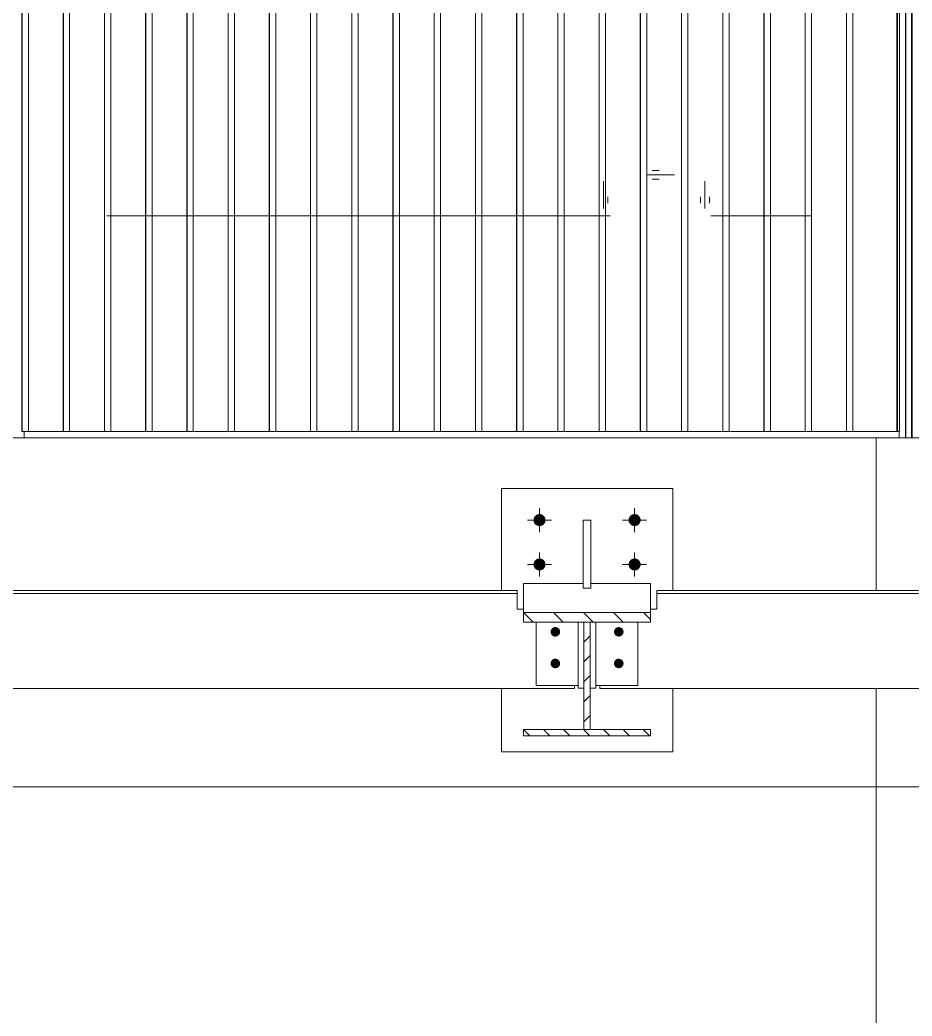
# Model space of a CAD drawing. Header units: millimetres. Extents: x -220592 to 404889, y -217665 to 38245.
# Drawn here: x -878.46 to -864.39, y -1504.52 to -1488.81 of the extents above; entities that cross this region are included whole.
import ezdxf

# ---------------------------------------------------------------- set-up
doc = ezdxf.new("R2010")
doc.units = ezdxf.units.MM
doc.linetypes.add('XKITLINE00', pattern=[0])
doc.linetypes.add('XKITLINE02', pattern=[4, 2, -2])
doc.layers.add('000 - 0_HIDE_OBJ_FRAMING_DEF_SUB_1', color=7, linetype='Continuous')
for name, color, linetype, lineweight in [('Bolt', 7, 'Continuous', 0), ('Part', 7, 'Continuous', 0), ('S-GRID', 7, 'Continuous', 0)]:
    doc.layers.add(name, color=color, linetype=linetype, lineweight=lineweight)

# ---------------------------------------------------------------- blocks, each defined once
blk = doc.blocks.new('*A3696')
at = {"layer": '000 - 0_HIDE_OBJ_FRAMING_DEF_SUB_1', "color": 7, "linetype": 'XKITLINE00', "lineweight": 0}
for p, q in [((-59.258177, -89.227856), (-59.408461, -89.077572)), ((-58.78582, -89.227856), (-58.936104, -89.077572)), ((-58.313463, -89.227856), (-58.463748, -89.077572)), ((-57.841107, -89.227856), (-57.991391, -89.077572)), ((-57.408461, -89.188145), (-57.519034, -89.077572))]:
    blk.add_line(p, q, dxfattribs=at)
blk = doc.blocks.new('*A3712')
at = {"layer": '000 - 0_HIDE_OBJ_FRAMING_DEF_SUB_1', "color": 7, "linetype": 'XKITLINE00', "lineweight": 0}
for p, q in [((-58.458461, -89.542099), (-58.358461, -89.442099)), ((-58.458461, -89.856408), (-58.358461, -89.756408)), ((-58.458461, -90.170717), (-58.358461, -90.070717)), ((-58.458461, -90.485026), (-58.358461, -90.385026)), ((-58.458461, -90.799335), (-58.358461, -90.699335))]:
    blk.add_line(p, q, dxfattribs=at)
blk = doc.blocks.new('*A3713')
at = {"layer": '000 - 0_HIDE_OBJ_FRAMING_DEF_SUB_1', "color": 7, "linetype": 'XKITLINE00', "lineweight": 0}
for p, q in [((-59.308461, -91.023622), (-59.408461, -90.923622)), ((-58.994152, -91.023622), (-59.094152, -90.923622)), ((-58.679843, -91.023622), (-58.779843, -90.923622)), ((-58.365534, -91.023622), (-58.465534, -90.923622)), ((-58.051225, -91.023622), (-58.151225, -90.923622)), ((-57.736917, -91.023622), (-57.836917, -90.923622)), ((-57.422608, -91.023622), (-57.522608, -90.923622))]:
    blk.add_line(p, q, dxfattribs=at)
blk = doc.blocks.new('*A5172')
at = {"layer": 'S-GRID', "color": 7, "linetype": 'XKITLINE00', "lineweight": 0}
for p, q in [((-65.982288, -82.823645), (-58.044788, -82.823645)), ((-56.457288, -82.823645), (-54.869788, -82.823645))]:
    blk.add_line(p, q, dxfattribs=at)
blk = doc.blocks.new('*A5187')
at = {"layer": 'Part', "color": 7, "linetype": 'XKITLINE00', "lineweight": 0}
for p, q in [((-53.384543, -82.823645), (-53.3843, -82.823645)), ((-53.384543, -85.323645), (-53.3843, -85.323645))]:
    blk.add_line(p, q, dxfattribs=at)
blk = doc.blocks.new('*A5190')
at = {"layer": '000 - 0_HIDE_OBJ_FRAMING_DEF_SUB_1', "color": 7, "linetype": 'XKITLINE00', "lineweight": 0}
for p, q in [((-53.850184, -88.731141), (-53.850184, -86.323645)), ((-53.850184, -124.823645), (-53.850184, -90.274129))]:
    blk.add_line(p, q, dxfattribs=at)
blk = doc.blocks.new('*A5200')
at = {"layer": 'Part', "color": 7, "linetype": 'XKITLINE00', "lineweight": 0}
for p, q in [((-53.384543, -82.823645), (-53.3843, -82.823645)), ((-89.758502, -91.823645), (-15.938502, -91.823645))]:
    blk.add_line(p, q, dxfattribs=at)
blk = doc.blocks.new('*A5259')
at = {"layer": 'Part', "color": 7, "linetype": 'XKITLINE00', "lineweight": 0}
for p, q in [((-53.384543, -86.323645), (-53.384543, -63.623645)), ((-53.3843, -86.323645), (-53.3843, -63.623645)), ((-53.2943, -86.323645), (-53.2943, -63.623645)), ((-53.288745, -86.323645), (-53.288745, -63.623645)), ((-53.285062, -86.323645), (-53.285062, -63.623645)), ((-53.284316, -86.323645), (-53.284316, -63.623645)), ((-53.484438, -86.323645), (-52.284324, -86.323645)), ((-53.3843, -86.323645), (-53.384543, -86.323645))]:
    blk.add_line(p, q, dxfattribs=at)
blk = doc.blocks.new('*A5264')
at = {"layer": 'Part', "color": 7, "linetype": 'XKITLINE00', "lineweight": 0}
blk.add_line((-68.484438, -86.323645), (-67.284324, -86.323645), dxfattribs=at)
blk = doc.blocks.new('*A5265')
at = {"layer": 'Part', "color": 7, "linetype": 'XKITLINE00', "lineweight": 0}
for p, q in [((-54.319649, -86.223645), (-54.319649, -63.723645)), ((-54.317181, -86.223645), (-54.317181, -63.723645)), ((-54.21803, -86.223645), (-54.21803, -63.723645)), ((-53.521784, -86.223645), (-53.521784, -63.723645)), ((-53.515315, -86.223645), (-53.515315, -63.723645)), ((-53.481827, -86.223645), (-53.481827, -63.723645)), ((-53.521784, -86.223645), (-54.319649, -86.223645)), ((-53.515315, -86.223645), (-53.521784, -86.223645)), ((-53.515315, -86.223645), (-53.481827, -86.223645))]:
    blk.add_line(p, q, dxfattribs=at)
blk = doc.blocks.new('*A5266')
at = {"layer": 'Part', "color": 7, "linetype": 'XKITLINE00', "lineweight": 0}
for p, q in [((-54.969649, -63.723645), (-54.969649, -86.223645)), ((-54.967181, -86.223645), (-54.967181, -63.723645)), ((-54.86803, -86.223645), (-54.86803, -63.723645)), ((-54.969649, -86.223645), (-54.319649, -86.223645))]:
    blk.add_line(p, q, dxfattribs=at)
blk = doc.blocks.new('*A5267')
at = {"layer": 'Part', "color": 7, "linetype": 'XKITLINE00', "lineweight": 0}
for p, q in [((-55.619649, -63.723645), (-55.619649, -86.223645)), ((-55.617181, -86.223645), (-55.617181, -63.723645)), ((-55.51803, -86.223645), (-55.51803, -63.723645)), ((-55.619649, -86.223645), (-54.969649, -86.223645))]:
    blk.add_line(p, q, dxfattribs=at)
blk = doc.blocks.new('*A5268')
at = {"layer": 'Part', "color": 7, "linetype": 'XKITLINE00', "lineweight": 0}
for p, q in [((-56.269649, -63.723645), (-56.269649, -86.223645)), ((-56.267181, -86.223645), (-56.267181, -63.723645)), ((-56.16803, -86.223645), (-56.16803, -63.723645)), ((-56.269649, -86.223645), (-55.619649, -86.223645))]:
    blk.add_line(p, q, dxfattribs=at)
blk = doc.blocks.new('*A5269')
at = {"layer": 'Part', "color": 7, "linetype": 'XKITLINE00', "lineweight": 0}
for p, q in [((-56.919649, -63.723645), (-56.919649, -86.223645)), ((-56.917181, -86.223645), (-56.917181, -63.723645)), ((-56.81803, -86.223645), (-56.81803, -63.723645)), ((-56.919649, -86.223645), (-56.269649, -86.223645))]:
    blk.add_line(p, q, dxfattribs=at)
blk = doc.blocks.new('*A5270')
at = {"layer": 'Part', "color": 7, "linetype": 'XKITLINE00', "lineweight": 0}
for p, q in [((-57.569649, -63.723645), (-57.569649, -86.223645)), ((-57.567181, -86.223645), (-57.567181, -63.723645)), ((-57.46803, -86.223645), (-57.46803, -63.723645)), ((-57.569649, -86.223645), (-56.919649, -86.223645))]:
    blk.add_line(p, q, dxfattribs=at)
blk = doc.blocks.new('*A5271')
at = {"layer": 'Part', "color": 7, "linetype": 'XKITLINE00', "lineweight": 0}
for p, q in [((-58.219649, -63.723645), (-58.219649, -86.223645)), ((-58.217181, -86.223645), (-58.217181, -63.723645)), ((-58.11803, -86.223645), (-58.11803, -63.723645)), ((-58.219649, -86.223645), (-57.569649, -86.223645))]:
    blk.add_line(p, q, dxfattribs=at)
blk = doc.blocks.new('*A5272')
at = {"layer": 'Part', "color": 7, "linetype": 'XKITLINE00', "lineweight": 0}
for p, q in [((-58.869649, -63.723645), (-58.869649, -86.223645)), ((-58.867181, -86.223645), (-58.867181, -63.723645)), ((-58.76803, -86.223645), (-58.76803, -63.723645)), ((-58.869649, -86.223645), (-58.219649, -86.223645))]:
    blk.add_line(p, q, dxfattribs=at)
blk = doc.blocks.new('*A5273')
at = {"layer": 'Part', "color": 7, "linetype": 'XKITLINE00', "lineweight": 0}
for p, q in [((-59.519649, -63.723645), (-59.519649, -86.223645)), ((-59.517181, -86.223645), (-59.517181, -63.723645)), ((-59.41803, -86.223645), (-59.41803, -63.723645)), ((-59.519649, -86.223645), (-58.869649, -86.223645))]:
    blk.add_line(p, q, dxfattribs=at)
blk = doc.blocks.new('*A5274')
at = {"layer": 'Part', "color": 7, "linetype": 'XKITLINE00', "lineweight": 0}
for p, q in [((-60.169649, -63.723645), (-60.169649, -86.223645)), ((-60.167181, -86.223645), (-60.167181, -63.723645)), ((-60.06803, -86.223645), (-60.06803, -63.723645)), ((-60.169649, -86.223645), (-59.519649, -86.223645))]:
    blk.add_line(p, q, dxfattribs=at)
blk = doc.blocks.new('*A5275')
at = {"layer": 'Part', "color": 7, "linetype": 'XKITLINE00', "lineweight": 0}
for p, q in [((-60.819649, -63.723645), (-60.819649, -86.223645)), ((-60.817181, -86.223645), (-60.817181, -63.723645)), ((-60.71803, -86.223645), (-60.71803, -63.723645)), ((-60.819649, -86.223645), (-60.169649, -86.223645))]:
    blk.add_line(p, q, dxfattribs=at)
blk = doc.blocks.new('*A5276')
at = {"layer": 'Part', "color": 7, "linetype": 'XKITLINE00', "lineweight": 0}
for p, q in [((-61.469649, -63.723645), (-61.469649, -86.223645)), ((-61.467181, -86.223645), (-61.467181, -63.723645)), ((-61.36803, -86.223645), (-61.36803, -63.723645)), ((-61.469649, -86.223645), (-60.819649, -86.223645))]:
    blk.add_line(p, q, dxfattribs=at)
blk = doc.blocks.new('*A5277')
at = {"layer": 'Part', "color": 7, "linetype": 'XKITLINE00', "lineweight": 0}
for p, q in [((-62.119649, -63.723645), (-62.119649, -86.223645)), ((-62.117181, -86.223645), (-62.117181, -63.723645)), ((-62.01803, -86.223645), (-62.01803, -63.723645)), ((-62.119649, -86.223645), (-61.469649, -86.223645))]:
    blk.add_line(p, q, dxfattribs=at)
blk = doc.blocks.new('*A5278')
at = {"layer": 'Part', "color": 7, "linetype": 'XKITLINE00', "lineweight": 0}
for p, q in [((-62.769649, -63.723645), (-62.769649, -86.223645)), ((-62.767181, -86.223645), (-62.767181, -63.723645)), ((-62.66803, -86.223645), (-62.66803, -63.723645)), ((-62.769649, -86.223645), (-62.119649, -86.223645))]:
    blk.add_line(p, q, dxfattribs=at)
blk = doc.blocks.new('*A5279')
at = {"layer": 'Part', "color": 7, "linetype": 'XKITLINE00', "lineweight": 0}
for p, q in [((-63.419649, -63.723645), (-63.419649, -86.223645)), ((-63.417181, -86.223645), (-63.417181, -63.723645)), ((-63.31803, -86.223645), (-63.31803, -63.723645)), ((-63.419649, -86.223645), (-62.769649, -86.223645))]:
    blk.add_line(p, q, dxfattribs=at)
blk = doc.blocks.new('*A5280')
at = {"layer": 'Part', "color": 7, "linetype": 'XKITLINE00', "lineweight": 0}
for p, q in [((-64.069649, -63.723645), (-64.069649, -86.223645)), ((-64.067181, -86.223645), (-64.067181, -63.723645)), ((-63.96803, -86.223645), (-63.96803, -63.723645)), ((-64.069649, -86.223645), (-63.419649, -86.223645))]:
    blk.add_line(p, q, dxfattribs=at)
blk = doc.blocks.new('*A5281')
at = {"layer": 'Part', "color": 7, "linetype": 'XKITLINE00', "lineweight": 0}
for p, q in [((-64.719649, -63.723645), (-64.719649, -86.223645)), ((-64.717181, -86.223645), (-64.717181, -63.723645)), ((-64.61803, -86.223645), (-64.61803, -63.723645)), ((-64.719649, -86.223645), (-64.069649, -86.223645))]:
    blk.add_line(p, q, dxfattribs=at)
blk = doc.blocks.new('*A5282')
at = {"layer": 'Part', "color": 7, "linetype": 'XKITLINE00', "lineweight": 0}
for p, q in [((-65.369649, -63.723645), (-65.369649, -86.223645)), ((-65.367181, -86.223645), (-65.367181, -63.723645)), ((-65.26803, -86.223645), (-65.26803, -63.723645)), ((-65.369649, -86.223645), (-64.719649, -86.223645))]:
    blk.add_line(p, q, dxfattribs=at)
blk = doc.blocks.new('*A5283')
at = {"layer": 'Part', "color": 7, "linetype": 'XKITLINE00', "lineweight": 0}
for p, q in [((-66.019649, -63.723645), (-66.019649, -86.223645)), ((-66.017181, -86.223645), (-66.017181, -63.723645)), ((-65.91803, -86.223645), (-65.91803, -63.723645)), ((-66.019649, -86.223645), (-65.369649, -86.223645))]:
    blk.add_line(p, q, dxfattribs=at)
blk = doc.blocks.new('*A5284')
at = {"layer": 'Part', "color": 7, "linetype": 'XKITLINE00', "lineweight": 0}
for p, q in [((-66.669649, -63.723645), (-66.669649, -86.223645)), ((-66.667181, -86.223645), (-66.667181, -63.723645)), ((-66.56803, -86.223645), (-66.56803, -63.723645)), ((-66.669649, -86.223645), (-66.019649, -86.223645))]:
    blk.add_line(p, q, dxfattribs=at)
blk = doc.blocks.new('*A5285')
at = {"layer": 'Part', "color": 7, "linetype": 'XKITLINE00', "lineweight": 0}
for p, q in [((-67.319649, -63.723645), (-67.319649, -86.223645)), ((-67.317181, -86.223645), (-67.317181, -63.723645)), ((-67.21803, -86.223645), (-67.21803, -63.723645)), ((-67.319649, -86.223645), (-66.669649, -86.223645))]:
    blk.add_line(p, q, dxfattribs=at)
blk = doc.blocks.new('*A5382')
at = {"layer": '000 - 0_HIDE_OBJ_FRAMING_DEF_SUB_1', "color": 7, "linetype": 'XKITLINE00', "lineweight": 0}
for p, q in [((-59.408461, -88.619373), (-58.468461, -88.619373)), ((-59.408461, -89.227856), (-59.408461, -88.619373)), ((-58.348461, -88.619373), (-57.408461, -88.619373)), ((-57.408461, -89.227856), (-57.408461, -88.619373)), ((-59.408461, -89.077572), (-57.408461, -89.077572)), ((-57.408461, -89.227856), (-59.408461, -89.227856))]:
    blk.add_line(p, q, dxfattribs=at)
blk = doc.blocks.new('*A5383')
at = {"layer": '000 - 0_HIDE_OBJ_FRAMING_DEF_SUB_1', "color": 7, "linetype": 'XKITLINE00', "lineweight": 0}
for p, q in [((-58.268461, -90.27014), (-58.268461, -89.227856)), ((-57.608461, -90.229848), (-57.608461, -89.227856)), ((-58.358461, -90.27014), (-58.268461, -90.27014)), ((-58.268461, -90.229848), (-57.608461, -90.229848))]:
    blk.add_line(p, q, dxfattribs=at)
blk = doc.blocks.new('*A5384')
at = {"layer": '000 - 0_HIDE_OBJ_FRAMING_DEF_SUB_1', "color": 7, "linetype": 'XKITLINE00', "lineweight": 0}
for p, q in [((-59.208474, -89.227856), (-59.208474, -90.229848)), ((-58.548474, -89.227856), (-58.548474, -90.27014)), ((-59.208474, -90.229848), (-58.548474, -90.229848)), ((-58.548474, -90.27014), (-58.458474, -90.27014))]:
    blk.add_line(p, q, dxfattribs=at)
blk = doc.blocks.new('*A5590')
at = {"layer": '000 - 0_HIDE_OBJ_FRAMING_DEF_SUB_1', "color": 7, "linetype": 'XKITLINE00', "lineweight": 0}
for p, q in [((-67.284324, -86.323645), (-67.284324, -86.223645)), ((-53.484438, -86.223645), (-53.484438, -86.323645)), ((-53.484438, -86.323645), (-67.284324, -86.323645))]:
    blk.add_line(p, q, dxfattribs=at)
blk = doc.blocks.new('*A5624')
at = {"layer": '000 - 0_HIDE_OBJ_FRAMING_DEF_SUB_1', "color": 7, "linetype": 'XKITLINE00', "lineweight": 0}
for p, q in [((-57.308461, -88.731141), (-57.308461, -89.026461)), ((-57.308461, -88.731141), (-44.508461, -88.731141)), ((-44.508461, -89.026461), (-44.508461, -88.731141)), ((-57.308461, -88.776927), (-44.508461, -88.776927)), ((-57.408461, -89.022493), (-57.308461, -89.022493)), ((-57.308461, -89.026461), (-57.408461, -89.026461)), ((-44.508461, -89.022493), (-44.408461, -89.022493)), ((-44.408461, -89.026461), (-44.508461, -89.026461)), ((-58.208498, -90.274129), (-58.208498, -90.229848)), ((-58.208498, -90.274129), (-43.608461, -90.274129)), ((-43.608461, -90.274129), (-43.608461, -90.229848))]:
    blk.add_line(p, q, dxfattribs=at)
blk = doc.blocks.new('*A5625')
at = {"layer": '000 - 0_HIDE_OBJ_FRAMING_DEF_SUB_1', "color": 7, "linetype": 'XKITLINE00', "lineweight": 0}
for p, q in [((-72.308461, -88.731141), (-72.308461, -89.026461)), ((-72.308461, -88.731141), (-59.508461, -88.731141)), ((-59.508461, -89.026461), (-59.508461, -88.731141)), ((-72.308461, -88.776927), (-59.508461, -88.776927)), ((-72.408461, -89.022493), (-72.308461, -89.022493)), ((-72.308461, -89.026461), (-72.408461, -89.026461)), ((-59.508461, -89.022493), (-59.408461, -89.022493)), ((-59.408461, -89.026461), (-59.508461, -89.026461)), ((-73.208498, -90.274129), (-73.208498, -90.229848)), ((-73.208498, -90.274129), (-58.608461, -90.274129)), ((-58.608461, -90.274129), (-58.608461, -90.229848))]:
    blk.add_line(p, q, dxfattribs=at)
blk = doc.blocks.new('*A5626')
at = {"layer": '000 - 0_HIDE_OBJ_FRAMING_DEF_SUB_1', "color": 7, "linetype": 'XKITLINE00', "lineweight": 0}
for p, q in [((-58.348461, -87.619328), (-58.468461, -87.619328)), ((-58.468461, -88.695091), (-58.468461, -87.619328)), ((-58.348461, -88.695091), (-58.348461, -87.619328)), ((-58.348461, -88.695091), (-58.468461, -88.695091))]:
    blk.add_line(p, q, dxfattribs=at)
blk = doc.blocks.new('*A5627')
at = {"layer": '000 - 0_HIDE_OBJ_FRAMING_DEF_SUB_1', "color": 7, "linetype": 'XKITLINE00', "lineweight": 0}
for p, q in [((-59.758502, -87.119279), (-57.058502, -87.119279)), ((-59.758502, -88.731141), (-59.758502, -87.119279)), ((-57.058502, -88.731141), (-57.058502, -87.119279)), ((-59.758502, -91.273579), (-59.758502, -90.274129)), ((-57.058502, -91.273579), (-57.058502, -90.274129)), ((-59.758502, -91.273579), (-57.058502, -91.273579))]:
    blk.add_line(p, q, dxfattribs=at)
blk = doc.blocks.new('*A5628')
at = {"layer": '000 - 0_HIDE_OBJ_FRAMING_DEF_SUB_1'}
for points in [[(-58.901, -89.307), (-58.894, -89.308), (-58.887, -89.31), (-58.88, -89.312), (-58.873, -89.315), (-58.867, -89.319), (-58.861, -89.324), (-58.855, -89.328), (-58.85, -89.334), (-58.846, -89.34), (-58.842, -89.346), (-58.839, -89.353), (-58.837, -89.36), (-58.835, -89.367), (-58.834, -89.374), (-58.833, -89.381), (-58.834, -89.389), (-58.835, -89.396), (-58.837, -89.403), (-58.839, -89.41), (-58.842, -89.417), (-58.846, -89.423), (-58.85, -89.429), (-58.855, -89.434), (-58.861, -89.439), (-58.867, -89.444), (-58.873, -89.447), (-58.88, -89.451), (-58.887, -89.453), (-58.894, -89.455), (-58.901, -89.456), (-58.908, -89.456), (-58.916, -89.456), (-58.923, -89.455), (-58.93, -89.453), (-58.937, -89.451), (-58.944, -89.447), (-58.95, -89.444), (-58.956, -89.439), (-58.962, -89.434), (-58.966, -89.429), (-58.971, -89.423), (-58.975, -89.417), (-58.978, -89.41), (-58.98, -89.403), (-58.982, -89.396), (-58.983, -89.389), (-58.983, -89.381), (-58.983, -89.374), (-58.982, -89.367), (-58.98, -89.36), (-58.978, -89.353), (-58.975, -89.346), (-58.971, -89.34), (-58.966, -89.334), (-58.962, -89.328), (-58.956, -89.324), (-58.95, -89.319), (-58.944, -89.315), (-58.937, -89.312), (-58.93, -89.31), (-58.923, -89.308), (-58.916, -89.307), (-58.908, -89.307)], [(-58.901, -89.806), (-58.894, -89.807), (-58.887, -89.809), (-58.88, -89.811), (-58.873, -89.814), (-58.867, -89.818), (-58.861, -89.823), (-58.855, -89.828), (-58.85, -89.833), (-58.846, -89.839), (-58.842, -89.845), (-58.839, -89.852), (-58.837, -89.859), (-58.835, -89.866), (-58.834, -89.873), (-58.833, -89.88), (-58.834, -89.888), (-58.835, -89.895), (-58.837, -89.902), (-58.839, -89.909), (-58.842, -89.916), (-58.846, -89.922), (-58.85, -89.928), (-58.855, -89.933), (-58.861, -89.938), (-58.867, -89.943), (-58.873, -89.946), (-58.88, -89.95), (-58.887, -89.952), (-58.894, -89.954), (-58.901, -89.955), (-58.908, -89.955), (-58.916, -89.955), (-58.923, -89.954), (-58.93, -89.952), (-58.937, -89.95), (-58.944, -89.946), (-58.95, -89.943), (-58.956, -89.938), (-58.962, -89.933), (-58.966, -89.928), (-58.971, -89.922), (-58.975, -89.916), (-58.978, -89.909), (-58.98, -89.902), (-58.982, -89.895), (-58.983, -89.888), (-58.983, -89.88), (-58.983, -89.873), (-58.982, -89.866), (-58.98, -89.859), (-58.978, -89.852), (-58.975, -89.845), (-58.971, -89.839), (-58.966, -89.833), (-58.962, -89.828), (-58.956, -89.823), (-58.95, -89.818), (-58.944, -89.814), (-58.937, -89.811), (-58.93, -89.809), (-58.923, -89.807), (-58.916, -89.806), (-58.908, -89.806)]]:
    blk.add_hatch(color=7, dxfattribs=at).paths.add_polyline_path(points, flags=17)
at = {"layer": '000 - 0_HIDE_OBJ_FRAMING_DEF_SUB_1', "color": 7, "linetype": 'XKITLINE00', "lineweight": 0}
for p, q in [((-58.908, -89.386), (-58.908, -89.357)), ((-58.908, -89.885), (-58.908, -89.856))]:
    blk.add_line(p, q, dxfattribs=at)
blk = doc.blocks.new('*A5629')
at = {"layer": '000 - 0_HIDE_OBJ_FRAMING_DEF_SUB_1'}
for points in [[(-57.901, -89.307), (-57.894, -89.308), (-57.887, -89.31), (-57.88, -89.312), (-57.873, -89.315), (-57.867, -89.319), (-57.861, -89.324), (-57.855, -89.328), (-57.85, -89.334), (-57.846, -89.34), (-57.842, -89.346), (-57.839, -89.353), (-57.837, -89.36), (-57.835, -89.367), (-57.834, -89.374), (-57.833, -89.381), (-57.834, -89.389), (-57.835, -89.396), (-57.837, -89.403), (-57.839, -89.41), (-57.842, -89.417), (-57.846, -89.423), (-57.85, -89.429), (-57.855, -89.434), (-57.861, -89.439), (-57.867, -89.444), (-57.873, -89.447), (-57.88, -89.451), (-57.887, -89.453), (-57.894, -89.455), (-57.901, -89.456), (-57.908, -89.456), (-57.916, -89.456), (-57.923, -89.455), (-57.93, -89.453), (-57.937, -89.451), (-57.944, -89.447), (-57.95, -89.444), (-57.956, -89.439), (-57.961, -89.434), (-57.966, -89.429), (-57.971, -89.423), (-57.975, -89.417), (-57.978, -89.41), (-57.98, -89.403), (-57.982, -89.396), (-57.983, -89.389), (-57.983, -89.381), (-57.983, -89.374), (-57.982, -89.367), (-57.98, -89.36), (-57.978, -89.353), (-57.975, -89.346), (-57.971, -89.34), (-57.966, -89.334), (-57.961, -89.328), (-57.956, -89.324), (-57.95, -89.319), (-57.944, -89.315), (-57.937, -89.312), (-57.93, -89.31), (-57.923, -89.308), (-57.916, -89.307), (-57.908, -89.307)], [(-57.901, -89.806), (-57.894, -89.807), (-57.887, -89.809), (-57.88, -89.811), (-57.873, -89.814), (-57.867, -89.818), (-57.861, -89.823), (-57.855, -89.828), (-57.85, -89.833), (-57.846, -89.839), (-57.842, -89.845), (-57.839, -89.852), (-57.837, -89.859), (-57.835, -89.866), (-57.834, -89.873), (-57.833, -89.88), (-57.834, -89.888), (-57.835, -89.895), (-57.837, -89.902), (-57.839, -89.909), (-57.842, -89.916), (-57.846, -89.922), (-57.85, -89.928), (-57.855, -89.933), (-57.861, -89.938), (-57.867, -89.943), (-57.873, -89.946), (-57.88, -89.95), (-57.887, -89.952), (-57.894, -89.954), (-57.901, -89.955), (-57.908, -89.955), (-57.916, -89.955), (-57.923, -89.954), (-57.93, -89.952), (-57.937, -89.95), (-57.944, -89.946), (-57.95, -89.943), (-57.956, -89.938), (-57.961, -89.933), (-57.966, -89.928), (-57.971, -89.922), (-57.975, -89.916), (-57.978, -89.909), (-57.98, -89.902), (-57.982, -89.895), (-57.983, -89.888), (-57.983, -89.88), (-57.983, -89.873), (-57.982, -89.866), (-57.98, -89.859), (-57.978, -89.852), (-57.975, -89.845), (-57.971, -89.839), (-57.966, -89.833), (-57.961, -89.828), (-57.956, -89.823), (-57.95, -89.818), (-57.944, -89.814), (-57.937, -89.811), (-57.93, -89.809), (-57.923, -89.807), (-57.916, -89.806), (-57.908, -89.806)]]:
    blk.add_hatch(color=7, dxfattribs=at).paths.add_polyline_path(points, flags=17)
at = {"layer": '000 - 0_HIDE_OBJ_FRAMING_DEF_SUB_1', "color": 7, "linetype": 'XKITLINE00', "lineweight": 0}
for p, q in [((-57.908, -89.386), (-57.908, -89.357)), ((-57.908, -89.885), (-57.908, -89.856))]:
    blk.add_line(p, q, dxfattribs=at)
blk = doc.blocks.new('*A5630')
at = {"layer": '000 - 0_HIDE_OBJ_FRAMING_DEF_SUB_1'}
for points in [[(-59.253, -87.61), (-59.252, -87.601), (-59.249, -87.592), (-59.246, -87.583), (-59.242, -87.574), (-59.237, -87.566), (-59.232, -87.559), (-59.226, -87.552), (-59.219, -87.546), (-59.211, -87.54), (-59.203, -87.535), (-59.195, -87.532), (-59.186, -87.528), (-59.177, -87.526), (-59.168, -87.525), (-59.159, -87.524), (-59.149, -87.525), (-59.14, -87.526), (-59.131, -87.528), (-59.122, -87.532), (-59.114, -87.535), (-59.106, -87.54), (-59.098, -87.546), (-59.091, -87.552), (-59.085, -87.559), (-59.08, -87.566), (-59.075, -87.574), (-59.071, -87.583), (-59.068, -87.592), (-59.065, -87.601), (-59.064, -87.61), (-59.064, -87.619), (-59.064, -87.629), (-59.065, -87.638), (-59.068, -87.647), (-59.071, -87.656), (-59.075, -87.664), (-59.08, -87.672), (-59.085, -87.68), (-59.091, -87.686), (-59.098, -87.693), (-59.106, -87.698), (-59.114, -87.703), (-59.122, -87.707), (-59.131, -87.71), (-59.14, -87.712), (-59.149, -87.714), (-59.159, -87.714), (-59.168, -87.714), (-59.177, -87.712), (-59.186, -87.71), (-59.195, -87.707), (-59.203, -87.703), (-59.211, -87.698), (-59.219, -87.693), (-59.226, -87.686), (-59.232, -87.68), (-59.237, -87.672), (-59.242, -87.664), (-59.246, -87.656), (-59.249, -87.647), (-59.252, -87.638), (-59.253, -87.629), (-59.254, -87.619)], [(-57.753, -87.61), (-57.752, -87.601), (-57.749, -87.592), (-57.746, -87.583), (-57.742, -87.574), (-57.737, -87.566), (-57.732, -87.559), (-57.726, -87.552), (-57.719, -87.546), (-57.711, -87.54), (-57.703, -87.535), (-57.695, -87.532), (-57.686, -87.528), (-57.677, -87.526), (-57.668, -87.525), (-57.659, -87.524), (-57.649, -87.525), (-57.64, -87.526), (-57.631, -87.528), (-57.622, -87.532), (-57.614, -87.535), (-57.606, -87.54), (-57.598, -87.546), (-57.591, -87.552), (-57.585, -87.559), (-57.58, -87.566), (-57.575, -87.574), (-57.571, -87.583), (-57.568, -87.592), (-57.565, -87.601), (-57.564, -87.61), (-57.564, -87.619), (-57.564, -87.629), (-57.565, -87.638), (-57.568, -87.647), (-57.571, -87.656), (-57.575, -87.664), (-57.58, -87.672), (-57.585, -87.68), (-57.591, -87.686), (-57.598, -87.693), (-57.606, -87.698), (-57.614, -87.703), (-57.622, -87.707), (-57.631, -87.71), (-57.64, -87.712), (-57.649, -87.714), (-57.659, -87.714), (-57.668, -87.714), (-57.677, -87.712), (-57.686, -87.71), (-57.695, -87.707), (-57.703, -87.703), (-57.711, -87.698), (-57.719, -87.693), (-57.726, -87.686), (-57.732, -87.68), (-57.737, -87.672), (-57.742, -87.664), (-57.746, -87.656), (-57.749, -87.647), (-57.752, -87.638), (-57.753, -87.629), (-57.754, -87.619)], [(-59.253, -88.31), (-59.252, -88.301), (-59.249, -88.292), (-59.246, -88.283), (-59.242, -88.274), (-59.237, -88.266), (-59.232, -88.259), (-59.226, -88.252), (-59.219, -88.246), (-59.211, -88.24), (-59.203, -88.235), (-59.195, -88.232), (-59.186, -88.228), (-59.177, -88.226), (-59.168, -88.225), (-59.159, -88.224), (-59.149, -88.225), (-59.14, -88.226), (-59.131, -88.228), (-59.122, -88.232), (-59.114, -88.235), (-59.106, -88.24), (-59.098, -88.246), (-59.091, -88.252), (-59.085, -88.259), (-59.08, -88.266), (-59.075, -88.274), (-59.071, -88.283), (-59.068, -88.292), (-59.065, -88.301), (-59.064, -88.31), (-59.064, -88.319), (-59.064, -88.329), (-59.065, -88.338), (-59.068, -88.347), (-59.071, -88.356), (-59.075, -88.364), (-59.08, -88.372), (-59.085, -88.38), (-59.091, -88.386), (-59.098, -88.393), (-59.106, -88.398), (-59.114, -88.403), (-59.122, -88.407), (-59.131, -88.41), (-59.14, -88.412), (-59.149, -88.414), (-59.159, -88.414), (-59.168, -88.414), (-59.177, -88.412), (-59.186, -88.41), (-59.195, -88.407), (-59.203, -88.403), (-59.211, -88.398), (-59.219, -88.393), (-59.226, -88.386), (-59.232, -88.38), (-59.237, -88.372), (-59.242, -88.364), (-59.246, -88.356), (-59.249, -88.347), (-59.252, -88.338), (-59.253, -88.329), (-59.254, -88.319)], [(-57.753, -88.31), (-57.752, -88.301), (-57.749, -88.292), (-57.746, -88.283), (-57.742, -88.274), (-57.737, -88.266), (-57.732, -88.259), (-57.726, -88.252), (-57.719, -88.246), (-57.711, -88.24), (-57.703, -88.235), (-57.695, -88.232), (-57.686, -88.228), (-57.677, -88.226), (-57.668, -88.225), (-57.659, -88.224), (-57.649, -88.225), (-57.64, -88.226), (-57.631, -88.228), (-57.622, -88.232), (-57.614, -88.235), (-57.606, -88.24), (-57.598, -88.246), (-57.591, -88.252), (-57.585, -88.259), (-57.58, -88.266), (-57.575, -88.274), (-57.571, -88.283), (-57.568, -88.292), (-57.565, -88.301), (-57.564, -88.31), (-57.564, -88.319), (-57.564, -88.329), (-57.565, -88.338), (-57.568, -88.347), (-57.571, -88.356), (-57.575, -88.364), (-57.58, -88.372), (-57.585, -88.38), (-57.591, -88.386), (-57.598, -88.393), (-57.606, -88.398), (-57.614, -88.403), (-57.622, -88.407), (-57.631, -88.41), (-57.64, -88.412), (-57.649, -88.414), (-57.659, -88.414), (-57.668, -88.414), (-57.677, -88.412), (-57.686, -88.41), (-57.695, -88.407), (-57.703, -88.403), (-57.711, -88.398), (-57.719, -88.393), (-57.726, -88.386), (-57.732, -88.38), (-57.737, -88.372), (-57.742, -88.364), (-57.746, -88.356), (-57.749, -88.347), (-57.752, -88.338), (-57.753, -88.329), (-57.754, -88.319)]]:
    blk.add_hatch(color=7, dxfattribs=at).paths.add_polyline_path(points, flags=17)
at = {"layer": '000 - 0_HIDE_OBJ_FRAMING_DEF_SUB_1', "color": 7, "linetype": 'XKITLINE00', "lineweight": 0}
for p, q in [((-59.159, -87.809), (-59.159, -87.429)), ((-57.659, -87.809), (-57.659, -87.429)), ((-59.349, -87.619), (-58.969, -87.619)), ((-57.849, -87.619), (-57.469, -87.619)), ((-59.159, -88.509), (-59.159, -88.129)), ((-57.659, -88.509), (-57.659, -88.129)), ((-59.349, -88.319), (-58.969, -88.319)), ((-57.849, -88.319), (-57.469, -88.319))]:
    blk.add_line(p, q, dxfattribs=at)
blk = doc.blocks.new('*A5631')
at = {"layer": '000 - 0_HIDE_OBJ_FRAMING_DEF_SUB_1', "color": 7, "linetype": 'XKITLINE00', "lineweight": 0}
for p, q in [((-58.358461, -89.22779), (-58.458461, -89.22779)), ((-58.458461, -89.22779), (-58.458461, -90.923621)), ((-58.358461, -90.923621), (-58.358461, -89.22779)), ((-58.458461, -90.923621), (-58.358461, -90.923621))]:
    blk.add_line(p, q, dxfattribs=at)
blk = doc.blocks.new('*A5632')
at = {"layer": '000 - 0_HIDE_OBJ_FRAMING_DEF_SUB_1', "color": 7, "linetype": 'XKITLINE00', "lineweight": 0}
for p, q in [((-57.408461, -90.923622), (-59.408461, -90.923622)), ((-59.408461, -90.923622), (-59.408461, -91.023622)), ((-57.408461, -91.023622), (-57.408461, -90.923622)), ((-59.408461, -91.023622), (-57.408461, -91.023622))]:
    blk.add_line(p, q, dxfattribs=at)
blk = doc.blocks.new('*A5646')
at = {"layer": 'Bolt', "color": 7, "linetype": 'XKITLINE02', "lineweight": 0}
for p, q in [((-58.149768, -82.702845), (-58.149768, -82.273645)), ((-56.549768, -82.702845), (-56.549768, -82.273645)), ((-58.219768, -82.623645), (-58.219768, -82.523645)), ((-58.079768, -82.623645), (-58.079768, -82.523645)), ((-56.619768, -82.623645), (-56.619768, -82.523645)), ((-56.479768, -82.623645), (-56.479768, -82.523645))]:
    blk.add_line(p, q, dxfattribs=at)
blk = doc.blocks.new('*A5648')
at = {"layer": 'Bolt', "color": 7, "linetype": 'XKITLINE02', "lineweight": 0}
for p, q in [((-57.379768, -82.103645), (-57.319768, -82.103645)), ((-57.319768, -82.103645), (-57.269768, -82.103645)), ((-57.458968, -82.173645), (-57.029768, -82.173645)), ((-57.379768, -82.243645), (-57.319768, -82.243645)), ((-57.319768, -82.243645), (-57.269768, -82.243645))]:
    blk.add_line(p, q, dxfattribs=at)

msp = doc.modelspace()

# ---------------------------------------------------------------- block references
at = {"color": 7, "lineweight": 0}
for name in ['*A5190', '*A5264', '*A5259', '*A5285', '*A5284', '*A5283', '*A5282', '*A5281', '*A5280', '*A5279', '*A5278', '*A5277', '*A5276', '*A5275', '*A5274', '*A5273', '*A5272', '*A5271', '*A5270', '*A5269', '*A5268', '*A5267', '*A5266', '*A5265', '*A5172', '*A5648', '*A5646', '*A5187', '*A5200', '*A5590', '*A5627', '*A5630', '*A5626', '*A5382', '*A5625', '*A5624', '*A3696', '*A5384', '*A5631', '*A5383', '*A5628', '*A3712', '*A5629', '*A3713', '*A5632']:
    msp.add_blockref(name, (-811.109, -1409.08), dxfattribs=at)

doc.saveas('drawing.dxf')
